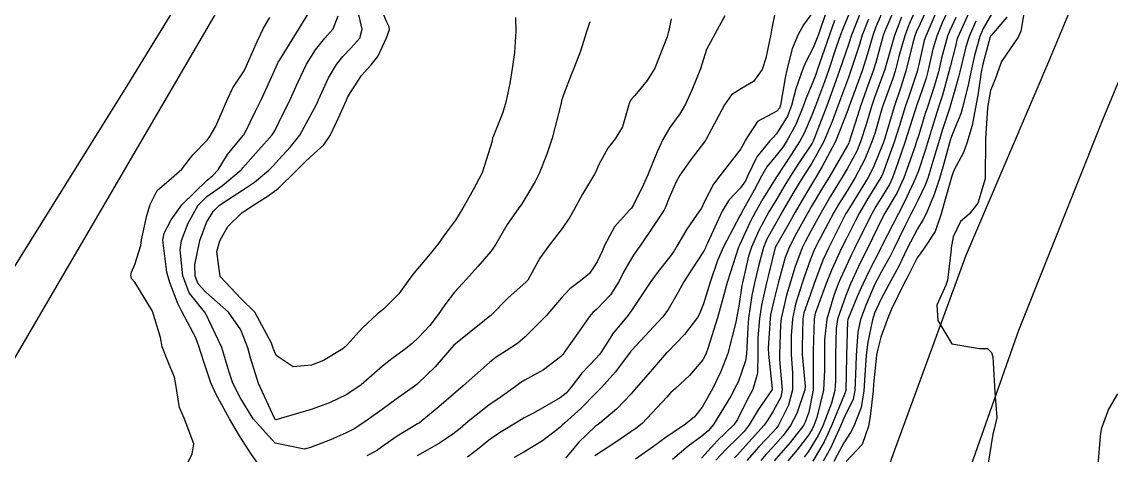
# Model space of a CAD drawing. Header units: metres. Extents: x 307586 to 320046, y 7427249 to 7434250.
# Drawn here: x 318904.8 to 318966.1, y 7429374.8 to 7429399.2 of the extents above; entities that cross this region are included whole.
import ezdxf

# ---------------------------------------------------------------- set-up
doc = ezdxf.new("R2010")
doc.units = ezdxf.units.M
doc.header["$MEASUREMENT"] = 0
for name, color, linetype in [('Curvas de Nivel 1m', 11, 'Continuous'), ('Curvas de Nivel 5m', 15, 'Continuous'), ('Divisa', 42, 'FENCELINE2'), ('Linha Férrea', 20, 'Continuous'), ('Vias Primárias', 230, 'Continuous')]:
    doc.layers.add(name, color=color, linetype=linetype)
doc.linetypes.add('FENCELINE2', pattern='A,0.25,-0.1,[132,ltypeshp.shx,S=0.1,R=0,X=-0.1,Y=0],-0.1,1', length=1.45)

msp = doc.modelspace()

# ---------------------------------------------------------------- linework, layer by layer
at = {"layer": 'Curvas de Nivel 1m', "flags": 128}
for points, elevation in [([(318936.768, 7429399.223), (318936.579, 7429398.651), (318936.229, 7429397.558), (318935.884, 7429396.654), (318935.721, 7429396.241), (318935.29, 7429395.11), (318935.177, 7429394.769), (318935.15, 7429394.662), (318935.113, 7429394.494), (318934.636, 7429392.669), (318934.343, 7429391.763), (318933.911, 7429390.68), (318933.69, 7429390.229), (318933.224, 7429389.449), (318932.928, 7429388.982), (318932.721, 7429388.695), (318932.102, 7429387.803), (318931.477, 7429386.707), (318931.368, 7429386.531), (318931.187, 7429386.297), (318930.452, 7429385.443), (318929.824, 7429384.73), (318929.156, 7429384.001), (318928.598, 7429383.295), (318928.223, 7429382.749), (318927.752, 7429382.136), (318927.123, 7429381.449), (318926.764, 7429381.118), (318926.312, 7429380.768), (318925.624, 7429380.258), (318925.104, 7429379.84), (318923.894, 7429378.798), (318923.087, 7429378.247), (318922.116, 7429377.786), (318921.079, 7429377.394), (318919.235, 7429376.858), (318919.105, 7429376.827), (318919.073, 7429376.835), (318919.048, 7429376.86), (318919.019, 7429376.915), (318918.112, 7429378.87), (318917.677, 7429380.305), (318917.518, 7429380.876), (318917.128, 7429381.886), (318916.437, 7429382.887), (318915.154, 7429384.006), (318914.727, 7429384.475), (318914.565, 7429384.909), (318914.535, 7429385.547), (318914.811, 7429386.906), (318915.203, 7429387.92), (318915.563, 7429388.543), (318915.935, 7429388.893), (318916.699, 7429389.404), (318917.222, 7429389.748), (318917.899, 7429390.201), (318918.696, 7429390.865), (318918.959, 7429391.141), (318919.242, 7429391.453), (318919.919, 7429392.184), (318920.438, 7429392.842), (318921.278, 7429394.349), (318921.434, 7429394.676), (318921.5, 7429394.828), (318922.055, 7429396.069), (318922.502, 7429396.818), (318922.863, 7429397.269), (318923.322, 7429397.726), (318923.83, 7429398.303), (318923.951, 7429398.804), (318923.55, 7429400.608)], 798), ([(318932.589, 7429399.452), (318932.607, 7429398.697), (318932.526, 7429397.493), (318932.41, 7429396.699), (318932.257, 7429395.742), (318932.029, 7429394.703), (318931.86, 7429394.121), (318931.302, 7429392.71), (318931.293, 7429392.68), (318931.261, 7429392.496), (318930.712, 7429390.718), (318930.199, 7429389.755), (318929.625, 7429388.734), (318929.206, 7429388.055), (318928.644, 7429387.3), (318928.24, 7429386.75), (318927.785, 7429386.153), (318927.173, 7429385.443), (318926.853, 7429385.078), (318926.637, 7429384.765), (318926.023, 7429383.902), (318925.146, 7429383.057), (318924.818, 7429382.785), (318923.957, 7429381.972), (318923.116, 7429381.039), (318923.002, 7429380.924), (318922.857, 7429380.813), (318921.769, 7429380.161), (318921.104, 7429379.896), (318920.063, 7429379.806), (318919.109, 7429380.435), (318918.942, 7429380.862), (318918.853, 7429381.127), (318917.917, 7429382.872), (318917.15, 7429383.628), (318915.959, 7429384.892), (318915.784, 7429386.294), (318915.953, 7429386.892), (318916.388, 7429387.701), (318917.209, 7429388.486), (318917.444, 7429388.644), (318917.804, 7429388.874), (318918.667, 7429389.416), (318919.223, 7429389.834), (318920.265, 7429390.845), (318920.745, 7429391.333), (318921.248, 7429391.804), (318921.788, 7429392.291), (318922.158, 7429392.821), (318922.515, 7429393.573), (318923.064, 7429394.812), (318923.136, 7429394.961), (318923.289, 7429395.235), (318923.913, 7429396.192), (318924.457, 7429396.799), (318924.838, 7429397.274), (318925.328, 7429398.32), (318925.482, 7429398.788), (318925.474, 7429398.928), (318925.337, 7429399.192), (318924.679, 7429400.797)], 799), ([(318957.165, 7429400.403), (318956.592, 7429399.163), (318956.286, 7429398.41), (318956.068, 7429397.67), (318955.786, 7429396.415), (318955.68, 7429396.043), (318955.29, 7429394.902), (318955.164, 7429394.542), (318955.122, 7429394.422), (318955.055, 7429394.198), (318954.493, 7429392.432), (318954.098, 7429391.284), (318953.79, 7429390.442), (318953.614, 7429390.068), (318953.227, 7429389.418), (318952.849, 7429388.823), (318952.646, 7429388.456), (318952.163, 7429387.5), (318951.651, 7429386.465), (318951.497, 7429386.158), (318951.178, 7429385.474), (318950.862, 7429384.78), (318950.742, 7429384.476), (318950.495, 7429383.818), (318950.096, 7429382.486), (318949.968, 7429381.324), (318949.957, 7429380.487), (318949.967, 7429379.63), (318949.911, 7429378.488), (318949.543, 7429376.958), (318949.37, 7429376.496), (318949.275, 7429376.292), (318949.065, 7429375.961), (318948.425, 7429375.133), (318947.897, 7429374.511)], 782), ([(318919.025, 7429373.074), (318917.736, 7429374.873), (318917.059, 7429375.927), (318916.489, 7429376.886), (318915.737, 7429378.242), (318915.444, 7429378.896), (318915.103, 7429379.923), (318914.867, 7429380.66), (318914.789, 7429380.905), (318914.596, 7429381.433), (318913.804, 7429382.92), (318913.583, 7429383.359), (318913.159, 7429384.493), (318913.016, 7429384.931), (318912.973, 7429385.124), (318912.746, 7429386.934), (318912.805, 7429387.326), (318913.204, 7429388.083), (318913.802, 7429388.921), (318915.227, 7429390.312), (318915.556, 7429390.57), (318915.853, 7429390.894), (318916.375, 7429391.76), (318917.262, 7429392.822), (318917.289, 7429392.853), (318917.309, 7429392.88), (318917.958, 7429394.191), (318918.29, 7429394.87), (318918.606, 7429395.555), (318919.194, 7429396.861), (318919.232, 7429396.942), (318919.315, 7429397.081), (318920.402, 7429398.844), (318921.348, 7429400.357)], 796), ([(318949.353, 7429399.817), (318948.792, 7429399.055), (318948.481, 7429398.509), (318948.147, 7429397.689), (318947.848, 7429396.515), (318947.76, 7429396.062), (318947.487, 7429394.518), (318947.435, 7429394.365), (318947.28, 7429394.193), (318946.196, 7429393.609), (318945.494, 7429392.538), (318945.422, 7429392.377), (318945.258, 7429392.069), (318944.079, 7429390.557), (318943.717, 7429390.081), (318943.221, 7429389.109), (318943.048, 7429388.739), (318942.937, 7429388.573), (318942.225, 7429387.558), (318941.659, 7429386.585), (318941.483, 7429386.293), (318941.183, 7429385.898), (318940.598, 7429385.172), (318940.189, 7429384.605), (318939.147, 7429383.03), (318938.977, 7429382.789), (318938.837, 7429382.623), (318938.067, 7429381.697), (318937.402, 7429380.637), (318937.287, 7429380.472), (318937.118, 7429380.294), (318936.305, 7429379.448), (318935.707, 7429378.654), (318935.424, 7429378.322), (318935.087, 7429378.058), (318933.595, 7429377.199), (318933.075, 7429376.926), (318932.925, 7429376.841), (318932.682, 7429376.694), (318931.677, 7429376.09), (318931.057, 7429375.659), (318930.534, 7429375.234), (318929.877, 7429374.727)], 794), ([(318950.057, 7429399.785), (318949.63, 7429398.496), (318949.325, 7429397.746), (318948.894, 7429396.928), (318948.721, 7429396.506), (318948.361, 7429395.445), (318948.112, 7429394.512), (318947.885, 7429393.906), (318947.267, 7429392.911), (318947.084, 7429392.702), (318946.892, 7429392.524), (318946.156, 7429391.629), (318945.635, 7429390.536), (318945.512, 7429390.264), (318945.233, 7429389.882), (318944.585, 7429389.187), (318944.206, 7429388.555), (318943.387, 7429386.759), (318943.292, 7429386.569), (318943.261, 7429386.5), (318943.19, 7429386.344), (318942.489, 7429385.261), (318942.055, 7429384.581), (318941.73, 7429384.011), (318941.147, 7429382.996), (318940.845, 7429382.594), (318939.124, 7429380.748), (318939.063, 7429380.681), (318939.025, 7429380.621), (318938.214, 7429379.522), (318937.418, 7429378.637), (318937.253, 7429378.477), (318937.09, 7429378.309), (318936.264, 7429377.466), (318935.347, 7429376.657), (318935.207, 7429376.523), (318935.069, 7429376.381), (318934.1, 7429375.631), (318933.048, 7429375.011), (318932.847, 7429374.891), (318932.514, 7429374.695)], 793), ([(318953.358, 7429400.103), (318952.858, 7429398.937), (318952.686, 7429398.456), (318952.375, 7429397.407), (318952.075, 7429396.462), (318951.873, 7429395.896), (318951.351, 7429394.469), (318951.336, 7429394.415), (318951.281, 7429394.25), (318950.582, 7429392.48), (318949.84, 7429391.082), (318949.49, 7429390.496), (318949.397, 7429390.342), (318949.236, 7429390.072), (318948.648, 7429389.08), (318948.32, 7429388.509), (318947.92, 7429387.798), (318947.193, 7429386.527), (318946.79, 7429384.902), (318946.693, 7429384.525), (318946.413, 7429383.265), (318946.303, 7429382.528), (318946.222, 7429381.439), (318946.208, 7429380.529), (318946.195, 7429379.441), (318945.929, 7429378.532), (318945.633, 7429377.989), (318945.076, 7429376.834), (318944.858, 7429376.543), (318943.953, 7429375.663), (318943.044, 7429374.671)], 788), ([(318953.884, 7429399.913), (318953.336, 7429398.648), (318953.277, 7429398.507), (318953.257, 7429398.451), (318952.851, 7429396.922), (318952.703, 7429396.456), (318952.329, 7429395.428), (318951.99, 7429394.463), (318951.817, 7429393.925), (318951.362, 7429392.469), (318951.333, 7429392.398), (318951.261, 7429392.263), (318950.22, 7429390.485), (318949.853, 7429389.872), (318949.217, 7429388.8), (318949.107, 7429388.609), (318949.045, 7429388.502), (318948.393, 7429387.316), (318947.969, 7429386.512), (318947.749, 7429385.95), (318947.363, 7429384.518), (318947.323, 7429384.357), (318947.155, 7429383.681), (318946.932, 7429382.736), (318946.902, 7429382.522), (318946.797, 7429380.852), (318946.806, 7429380.523), (318947.027, 7429378.587), (318947.013, 7429378.521), (318946.232, 7429377.378), (318945.722, 7429376.534), (318945.442, 7429376.161), (318945.062, 7429375.781), (318944.429, 7429375.173), (318943.855, 7429374.558)], 787), ([(318955.763, 7429400.017), (318955.343, 7429399.108), (318955.126, 7429398.633), (318955.047, 7429398.424), (318954.94, 7429398.037), (318954.537, 7429396.432), (318954.242, 7429395.493), (318953.886, 7429394.441), (318953.294, 7429392.481), (318953.289, 7429392.45), (318953.262, 7429392.389), (318952.695, 7429391.009), (318952.413, 7429390.458), (318951.968, 7429389.727), (318951.213, 7429388.502), (318951.2, 7429388.484), (318951.17, 7429388.429), (318950.182, 7429386.485), (318949.875, 7429385.798), (318949.392, 7429384.497), (318949.156, 7429383.838), (318948.807, 7429382.843), (318948.745, 7429382.504), (318948.7, 7429380.931), (318948.715, 7429380.504), (318948.875, 7429378.724), (318948.856, 7429378.502), (318948.405, 7429377.181), (318948.061, 7429376.51), (318947.639, 7429375.939), (318947.054, 7429375.276), (318946.687, 7429374.885), (318946.377, 7429374.527)], 784), ([(318961.286, 7429400.351), (318961.005, 7429398.688), (318960.867, 7429398.357), (318959.931, 7429396.983), (318959.689, 7429396.374), (318959.604, 7429396.08), (318959.298, 7429395.357), (318959.152, 7429394.514), (318959.141, 7429394.381), (318959.023, 7429392.625), (318959.015, 7429392.382), (318959.007, 7429390.62), (318958.999, 7429390.382), (318958.6, 7429389.009), (318958.104, 7429388.391), (318957.625, 7429387.979), (318957.2, 7429387.123), (318957.092, 7429386.503), (318957.085, 7429386.401), (318956.882, 7429384.688), (318956.797, 7429384.404), (318956.294, 7429383.266), (318956.337, 7429382.408), (318957.13, 7429381.096), (318958.684, 7429380.828), (318959.127, 7429380.831), (318959.36, 7429380.611), (318959.431, 7429380.375), (318959.459, 7429380.034), (318959.556, 7429378.373), (318959.662, 7429376.955), (318959.529, 7429376.373), (318959.429, 7429376.013), (318959.172, 7429374.378)], 776), ([(318941.345, 7429399.39), (318941.202, 7429398.725), (318941.169, 7429398.592), (318941.106, 7429398.368), (318940.412, 7429396.604), (318939.997, 7429395.915), (318939.29, 7429395.075), (318939.075, 7429394.834), (318938.966, 7429394.623), (318938.597, 7429393.299), (318938.19, 7429392.631), (318937.777, 7429392.115), (318937.248, 7429391.149), (318937.103, 7429390.783), (318937.028, 7429390.642), (318936.355, 7429389.519), (318935.883, 7429388.653), (318935.637, 7429388.227), (318935.202, 7429387.592), (318934.494, 7429386.67), (318933.95, 7429385.91), (318933.265, 7429384.688), (318933.162, 7429384.56), (318932.175, 7429383.677), (318931.203, 7429382.709), (318931.172, 7429382.68), (318931.142, 7429382.657), (318930.837, 7429382.414), (318929.117, 7429381.014), (318928.98, 7429380.876), (318928.867, 7429380.742), (318928.054, 7429379.8), (318927.094, 7429378.865), (318927.036, 7429378.818), (318926.958, 7429378.761), (318925.874, 7429377.983), (318925.079, 7429377.405), (318924.233, 7429376.793), (318923.536, 7429376.333), (318923.062, 7429376.086), (318922.17, 7429375.705), (318921.049, 7429375.259), (318920.716, 7429375.167), (318919.053, 7429375.506), (318917.814, 7429376.873), (318917.085, 7429378.083), (318916.674, 7429378.884), (318916.473, 7429379.512), (318916.062, 7429380.891), (318915.142, 7429382.83), (318915.088, 7429382.901), (318914.211, 7429383.972), (318913.862, 7429384.92), (318913.714, 7429386.393), (318913.79, 7429386.921), (318914.173, 7429387.886), (318914.733, 7429388.907), (318915.218, 7429389.385), (318916.104, 7429390.012), (318917.141, 7429390.881), (318917.185, 7429390.93), (318917.235, 7429390.994), (318918.128, 7429391.993), (318918.884, 7429392.864), (318919.038, 7429393.09), (318919.27, 7429393.545), (318919.907, 7429394.851), (318920.333, 7429395.809), (318920.817, 7429396.837), (318921.321, 7429397.636), (318921.857, 7429398.295), (318922.326, 7429398.82), (318922.595, 7429399.563)], 797), ([(318944.356, 7429399.547), (318943.823, 7429398.563), (318943.324, 7429397.656), (318943.064, 7429396.824), (318942.983, 7429396.573), (318942.5, 7429395.373), (318942.138, 7429394.581), (318941.82, 7429394.042), (318941.27, 7429393.273), (318940.872, 7429392.596), (318940.557, 7429391.902), (318940.019, 7429390.608), (318939.783, 7429390.063), (318939.217, 7429388.91), (318939.102, 7429388.733), (318938.991, 7429388.622), (318938.152, 7429387.682), (318937.59, 7429386.636), (318937.472, 7429386.354), (318937.179, 7429385.715), (318936.749, 7429385.064), (318936.24, 7429384.649), (318935.628, 7429384.186), (318935.153, 7429383.675), (318934.305, 7429382.673), (318933.131, 7429381.498), (318932.697, 7429381.125), (318932.058, 7429380.701), (318931.485, 7429380.339), (318931.113, 7429380.047), (318929.636, 7429378.732), (318929.088, 7429378.26), (318928.272, 7429377.557), (318927.313, 7429376.758), (318927.173, 7429376.658), (318927.07, 7429376.595), (318925.93, 7429375.901), (318925.05, 7429375.275), (318924.757, 7429375.075), (318924.214, 7429374.792)], 796), ([(318950.53, 7429399.297), (318950.24, 7429398.486), (318949.689, 7429396.867), (318949.561, 7429396.496), (318949.496, 7429396.311), (318949.303, 7429395.829), (318948.913, 7429394.879), (318948.779, 7429394.505), (318948.347, 7429393.435), (318947.845, 7429392.514), (318947.618, 7429392.158), (318947.255, 7429391.69), (318946.722, 7429391.051), (318946.418, 7429390.528), (318946.012, 7429389.752), (318945.338, 7429388.539), (318945.297, 7429388.454), (318945.21, 7429388.292), (318944.276, 7429386.554), (318943.949, 7429385.791), (318943.534, 7429384.564), (318943.151, 7429383.348), (318942.935, 7429382.782), (318942.814, 7429382.573), (318942.095, 7429381.619), (318941.123, 7429380.631), (318941.085, 7429380.591), (318940.172, 7429379.539), (318939.378, 7429378.616), (318939.09, 7429378.289), (318938.273, 7429377.436), (318937.331, 7429376.637), (318937.181, 7429376.53), (318937.07, 7429376.448), (318936.137, 7429375.569), (318935.4, 7429374.656)], 792), ([(318951.351, 7429399.683), (318950.99, 7429398.823), (318950.861, 7429398.477), (318950.63, 7429397.785), (318950.185, 7429396.487), (318949.956, 7429395.837), (318949.467, 7429394.497), (318949.278, 7429394.007), (318948.824, 7429392.948), (318948.585, 7429392.507), (318948.062, 7429391.705), (318947.278, 7429390.52), (318947.266, 7429390.496), (318947.242, 7429390.461), (318946.499, 7429389.252), (318946.083, 7429388.531), (318945.786, 7429387.955), (318945.194, 7429386.684), (318945.135, 7429386.541), (318944.649, 7429385.069), (318944.485, 7429384.55), (318944.24, 7429383.64), (318943.949, 7429382.558), (318943.393, 7429380.834), (318943.307, 7429380.567), (318943.254, 7429380.435), (318943.117, 7429380.192), (318942.368, 7429379.313), (318941.579, 7429378.585), (318941.328, 7429378.351), (318941.088, 7429378.096), (318939.698, 7429376.611), (318939.351, 7429376.334), (318939.066, 7429376.14), (318938.16, 7429375.525), (318937.045, 7429374.797)], 791), ([(318952.439, 7429399.367), (318952.093, 7429398.462), (318951.907, 7429397.884), (318951.449, 7429396.469), (318951.414, 7429396.367), (318951.307, 7429396.077), (318950.874, 7429394.892), (318950.721, 7429394.478), (318950.399, 7429393.608), (318949.932, 7429392.49), (318949.251, 7429391.262), (318948.951, 7429390.798), (318948.763, 7429390.505), (318948.189, 7429389.55), (318947.589, 7429388.516), (318947.451, 7429388.278), (318947.206, 7429387.849), (318946.728, 7429386.994), (318946.534, 7429386.527), (318946.243, 7429385.463), (318946.022, 7429384.531), (318945.874, 7429383.815), (318945.696, 7429382.534), (318945.648, 7429382.024), (318945.568, 7429380.536), (318945.516, 7429380.137), (318945.099, 7429378.943), (318944.967, 7429378.67), (318944.904, 7429378.543), (318944.703, 7429378.16), (318943.722, 7429376.56), (318943.425, 7429376.207), (318943.063, 7429375.897), (318942.288, 7429375.344), (318941.406, 7429374.586)], 789), ([(318954.301, 7429399.483), (318953.905, 7429398.441), (318953.342, 7429396.479), (318953.337, 7429396.45), (318953.33, 7429396.433), (318953.312, 7429396.376), (318952.786, 7429394.96), (318952.615, 7429394.457), (318952.303, 7429393.43), (318951.993, 7429392.463), (318951.777, 7429391.946), (318951.248, 7429390.952), (318950.965, 7429390.474), (318950.307, 7429389.404), (318949.774, 7429388.492), (318949.202, 7429387.441), (318948.868, 7429386.831), (318948.709, 7429386.505), (318948.296, 7429385.389), (318948.027, 7429384.511), (318947.834, 7429383.836), (318947.534, 7429382.516), (318947.493, 7429382.163), (318947.429, 7429380.517), (318947.442, 7429380.193), (318947.587, 7429378.515), (318947.501, 7429378.104), (318947.081, 7429377.305), (318946.783, 7429376.816), (318946.567, 7429376.525), (318945.864, 7429375.728), (318945.047, 7429374.838), (318944.901, 7429374.686)], 786), ([(318956.178, 7429399.59), (318955.657, 7429398.417), (318955.578, 7429398.17), (318955.319, 7429396.985), (318955.172, 7429396.422), (318954.703, 7429395.017), (318954.504, 7429394.432), (318954.172, 7429393.336), (318953.88, 7429392.441), (318953.245, 7429390.687), (318953.176, 7429390.519), (318953.141, 7429390.451), (318952.411, 7429389.272), (318951.93, 7429388.463), (318951.683, 7429387.991), (318951.198, 7429387.028), (318950.925, 7429386.474), (318950.376, 7429385.281), (318950.066, 7429384.486), (318949.445, 7429382.795), (318949.383, 7429382.496), (318949.327, 7429380.699), (318949.326, 7429380.497), (318949.331, 7429380.286), (318949.332, 7429378.496), (318949.08, 7429377.248), (318948.882, 7429376.695), (318948.776, 7429376.503), (318948.027, 7429375.542), (318947.139, 7429374.519)], 783), ([(318957.349, 7429399.467), (318957.009, 7429398.734), (318956.887, 7429398.404), (318956.555, 7429397.173), (318956.373, 7429396.409), (318956.138, 7429395.573), (318955.753, 7429394.415), (318955.636, 7429394.06), (318955.267, 7429392.861), (318955.13, 7429392.422), (318955.063, 7429392.225), (318954.426, 7429390.432), (318954.048, 7429389.62), (318953.365, 7429388.448), (318953.21, 7429388.171), (318952.651, 7429387.003), (318952.376, 7429386.458), (318951.979, 7429385.663), (318951.425, 7429384.467), (318951.345, 7429384.284), (318951.156, 7429383.822), (318950.695, 7429382.477), (318950.616, 7429381.956), (318950.59, 7429380.478), (318950.583, 7429378.996), (318950.546, 7429378.478), (318950.357, 7429377.753), (318949.867, 7429376.488), (318949.611, 7429375.945), (318949.051, 7429375.024), (318948.828, 7429374.72)], 781), ([(318958.481, 7429399.254), (318958.107, 7429398.392), (318957.92, 7429397.801), (318957.583, 7429396.397), (318957.531, 7429396.177), (318957.297, 7429395.363), (318957.079, 7429394.609), (318957.014, 7429394.403), (318956.582, 7429393.095), (318956.376, 7429392.409), (318956.125, 7429391.541), (318955.78, 7429390.415), (318955.631, 7429390.022), (318955.224, 7429389.172), (318954.967, 7429388.674), (318954.844, 7429388.426), (318954.461, 7429387.686), (318953.86, 7429386.44), (318953.635, 7429385.995), (318953.174, 7429385.167), (318952.921, 7429384.699), (318952.805, 7429384.454), (318952.308, 7429383.302), (318951.987, 7429382.462), (318951.843, 7429381.755), (318951.753, 7429380.464), (318951.724, 7429379.853), (318951.67, 7429378.464), (318951.578, 7429377.975), (318951.078, 7429376.951), (318950.859, 7429376.473), (318950.309, 7429375.226), (318949.897, 7429374.487)], 779), ([(318959.352, 7429399.648), (318958.892, 7429398.832), (318958.713, 7429398.386), (318958.398, 7429397.313), (318958.196, 7429396.391), (318958.042, 7429395.653), (318957.736, 7429394.395), (318957.629, 7429394.047), (318957.271, 7429393.189), (318957.052, 7429392.615), (318956.991, 7429392.403), (318956.619, 7429391.037), (318956.443, 7429390.408), (318956.133, 7429389.507), (318955.677, 7429388.415), (318955.524, 7429388.102), (318955.204, 7429387.566), (318954.598, 7429386.429), (318954.139, 7429385.475), (318953.582, 7429384.444), (318953.155, 7429383.63), (318952.784, 7429382.816), (318952.658, 7429382.455), (318952.395, 7429381.192), (318952.316, 7429380.458), (318952.231, 7429379.334), (318952.185, 7429378.459), (318952.024, 7429377.52), (318951.622, 7429376.465), (318951.435, 7429376.099), (318951.059, 7429375.533), (318950.682, 7429374.842), (318950.481, 7429374.478)], 778), ([(318960.23, 7429399.487), (318959.334, 7429398.453), (318959.305, 7429398.409), (318959.293, 7429398.38), (318958.876, 7429396.826), (318958.787, 7429396.385), (318958.584, 7429395.097), (318958.468, 7429394.388), (318958.271, 7429393.392), (318957.982, 7429392.393), (318957.793, 7429391.859), (318957.248, 7429390.86), (318957.122, 7429390.524), (318957.089, 7429390.402), (318956.671, 7429388.955), (318956.52, 7429388.407), (318956.188, 7429387.425), (318955.541, 7429386.417), (318955.381, 7429386.227), (318955.186, 7429385.935), (318954.668, 7429384.93), (318954.417, 7429384.431), (318953.721, 7429383.014), (318953.495, 7429382.445), (318953.133, 7429381.476), (318952.923, 7429380.654), (318952.891, 7429380.452), (318952.727, 7429378.826), (318952.701, 7429378.454), (318952.532, 7429377.002), (318952.435, 7429376.456), (318952.087, 7429375.43), (318951.184, 7429374.469)], 777)]:
    msp.add_lwpolyline(points, dxfattribs=dict(at, elevation=elevation))
at = {"layer": 'Curvas de Nivel 5m', "flags": 128}
for points, elevation in [([(318947.34, 7429400.52), (318947.011, 7429398.852), (318946.954, 7429398.524), (318946.671, 7429397.174), (318946.453, 7429396.529), (318945.976, 7429395.86), (318945.297, 7429395.471), (318944.736, 7429395.104), (318944.346, 7429394.554), (318943.309, 7429392.615), (318943.285, 7429392.57), (318943.263, 7429392.54), (318942.411, 7429391.418), (318941.828, 7429390.584), (318941.613, 7429390.21), (318941.224, 7429389.316), (318941.02, 7429388.788), (318940.923, 7429388.594), (318940.367, 7429387.765), (318939.591, 7429386.614), (318939.424, 7429386.382), (318939.184, 7429386.028), (318938.662, 7429385.133), (318938.408, 7429384.628), (318937.923, 7429383.864), (318937.147, 7429383.054), (318936.927, 7429382.86), (318936.746, 7429382.644), (318936.092, 7429381.692), (318935.354, 7429380.658), (318935.255, 7429380.524), (318935.119, 7429380.375), (318934.154, 7429379.627), (318933.098, 7429379.055), (318932.871, 7429378.917), (318932.572, 7429378.695), (318931.709, 7429378.082), (318931.082, 7429377.643), (318929.919, 7429376.727), (318929.459, 7429376.342), (318929.062, 7429376.018), (318928.299, 7429375.503), (318927.043, 7429374.793)], 795), ([(318955.336, 7429400.43), (318954.716, 7429399.056), (318954.478, 7429398.433), (318954.149, 7429397.266), (318953.94, 7429396.441), (318953.785, 7429395.964), (318953.285, 7429394.606), (318953.241, 7429394.493), (318953.229, 7429394.451), (318952.789, 7429392.933), (318952.633, 7429392.456), (318952.227, 7429391.486), (318951.695, 7429390.465), (318951.526, 7429390.18), (318951.232, 7429389.709), (318950.754, 7429388.943), (318950.487, 7429388.481), (318949.678, 7429386.973), (318949.432, 7429386.496), (318949.359, 7429386.329), (318949.183, 7429385.858), (318948.824, 7429384.847), (318948.708, 7429384.505), (318948.326, 7429383.333), (318948.158, 7429382.51), (318948.09, 7429381.554), (318948.087, 7429380.51), (318948.163, 7429379.454), (318948.172, 7429378.509), (318947.946, 7429377.65), (318947.379, 7429376.517), (318947.253, 7429376.335), (318947.067, 7429376.129), (318946.278, 7429375.304), (318945.597, 7429374.534)], 785), ([(318952.013, 7429399.803), (318951.482, 7429398.469), (318951.443, 7429398.358), (318951.328, 7429398.002), (318950.812, 7429396.478), (318950.417, 7429395.363), (318950.09, 7429394.488), (318949.37, 7429392.604), (318949.323, 7429392.499), (318949.262, 7429392.39), (318948.506, 7429391.252), (318948.026, 7429390.512), (318947.727, 7429390.024), (318947.223, 7429389.172), (318946.978, 7429388.761), (318946.839, 7429388.524), (318946.265, 7429387.466), (318945.852, 7429386.533), (318945.698, 7429386.022), (318945.349, 7429384.538), (318945.321, 7429384.378), (318945.15, 7429383.211), (318945.019, 7429382.542), (318944.987, 7429382.388), (318944.534, 7429380.549), (318944.126, 7429379.536), (318943.655, 7429378.562), (318943.083, 7429377.539), (318942.653, 7429376.998), (318942.138, 7429376.579), (318941.498, 7429376.154), (318941.062, 7429375.843), (318940.337, 7429375.318), (318939.327, 7429374.616)], 790), ([(318913.761, 7429373.65), (318914.391, 7429374.91), (318914.483, 7429375.477), (318913.943, 7429376.917), (318913.67, 7429377.512), (318913.443, 7429378.925), (318913.392, 7429379.222), (318913.103, 7429379.941), (318912.704, 7429380.934), (318912.601, 7429381.455), (318912.159, 7429382.94), (318911.159, 7429384.563), (318910.983, 7429384.774), (318910.938, 7429384.953), (318910.981, 7429385.138), (318911.172, 7429385.562), (318911.499, 7429386.636), (318911.542, 7429386.947), (318911.831, 7429388.32), (318912.035, 7429388.942), (318912.427, 7429389.731), (318913.228, 7429390.416), (318913.809, 7429390.921), (318914.423, 7429391.734), (318915.258, 7429392.57), (318915.389, 7429392.77), (318915.462, 7429392.898), (318915.712, 7429393.34), (318916.392, 7429394.893), (318916.683, 7429395.498), (318917.307, 7429396.467), (318917.451, 7429396.738), (318917.511, 7429396.878), (318918.061, 7429398.138), (318918.399, 7429398.869), (318918.753, 7429399.452)], 795), ([(318958.065, 7429399.68), (318957.479, 7429398.399), (318957.437, 7429398.293), (318957.327, 7429397.839), (318957.038, 7429396.68), (318956.969, 7429396.403), (318956.604, 7429395.096), (318956.385, 7429394.409), (318956.111, 7429393.575), (318955.759, 7429392.415), (318955.641, 7429392.034), (318955.247, 7429390.84), (318955.088, 7429390.422), (318954.499, 7429389.156), (318954.127, 7429388.436), (318953.195, 7429386.613), (318953.139, 7429386.505), (318953.115, 7429386.451), (318952.454, 7429385.177), (318952.116, 7429384.46), (318951.827, 7429383.792), (318951.284, 7429382.469), (318951.258, 7429382.352), (318951.206, 7429380.469), (318951.2, 7429380.391), (318951.165, 7429378.469), (318951.152, 7429378.41), (318951.091, 7429378.259), (318950.363, 7429376.481), (318949.954, 7429375.592), (318949.314, 7429374.496)], 780), ([(318966.456, 7429378.286), (318965.948, 7429377.427), (318965.528, 7429376.295), (318965.467, 7429375.896), (318965.346, 7429374.297)], 775)]:
    msp.add_lwpolyline(points, dxfattribs=dict(at, elevation=elevation))
at = {"layer": 'Divisa'}
msp.add_lwpolyline([(318926.876, 7429105.091), (318901.888, 7429172.627), (318894.486, 7429190.613), (318893.456, 7429193.7), (318890.216, 7429206.771), (318887.152, 7429228.228), (318878.762, 7429287.256), (318876.709, 7429306.439), (318878.673, 7429330.428), (318885.408, 7429347.59), (318896.616, 7429366.962), (318928.866, 7429422.228), (318935.572, 7429429.73), (318944.183, 7429438.816), (318946.476, 7429442.233), (318950.136, 7429465.862), (318958.792, 7429490.316), (318965.213, 7429510.769), (318967.424, 7429517.229)], dxfattribs=at)
at = {"layer": 'Linha Férrea'}
for points in [[(318958.768, 7429118.391), (318953.531, 7429132.732), (318948.252, 7429148.9), (318944.552, 7429163.66), (318941.144, 7429178.414), (318938.405, 7429194.588), (318937.2, 7429205.145), (318935.62, 7429220.029), (318934.748, 7429234.019), (318934.293, 7429249.261), (318934.437, 7429255.595), (318935.144, 7429270.596), (318936.417, 7429283.551), (318938.187, 7429298.485), (318940.946, 7429314.624), (318944.698, 7429330.833), (318948.803, 7429346.185), (318953.189, 7429360.207), (318957.649, 7429372.661), (318960.906, 7429381.869), (318965.649, 7429393.758), (318974.464, 7429414.991)], [(318967.159, 7429408.005), (318962.563, 7429396.974), (318957.925, 7429386.071), (318953.833, 7429374.914), (318948.655, 7429360.129), (318944.437, 7429346.552), (318940.845, 7429333.308), (318937.922, 7429320.692), (318935.376, 7429307.161), (318933.495, 7429295.587), (318932.2, 7429284.142), (318931.072, 7429271.946)]]:
    msp.add_lwpolyline(points, dxfattribs=at)
at = {"layer": 'Vias Primárias'}
msp.add_lwpolyline([(318878.356, 7429276.242), (318875.682, 7429293.381), (318874.479, 7429306.711), (318874.752, 7429320.743), (318875.788, 7429329.547), (318878.843, 7429338.321), (318882.009, 7429347.341), (318886.486, 7429355.749), (318891.998, 7429365.795), (318898.44, 7429375.894), (318905.263, 7429386.814), (318910.778, 7429395.662), (318917.821, 7429407.179), (318923.882, 7429417.336), (318930.27, 7429428.806), (318937.15, 7429435.692), (318941.078, 7429440.868)], dxfattribs=at)
msp.add_lwpolyline([(318878.356, 7429276.242), (318875.682, 7429293.381), (318874.479, 7429306.711), (318874.752, 7429320.743), (318875.788, 7429329.547), (318878.843, 7429338.321), (318882.009, 7429347.341), (318886.486, 7429355.749), (318891.998, 7429365.795), (318898.44, 7429375.894), (318905.263, 7429386.814), (318910.778, 7429395.662), (318917.821, 7429407.179), (318923.882, 7429417.336), (318930.27, 7429428.806), (318937.15, 7429435.692), (318941.078, 7429440.868)], dxfattribs=at)

doc.saveas('drawing.dxf')
